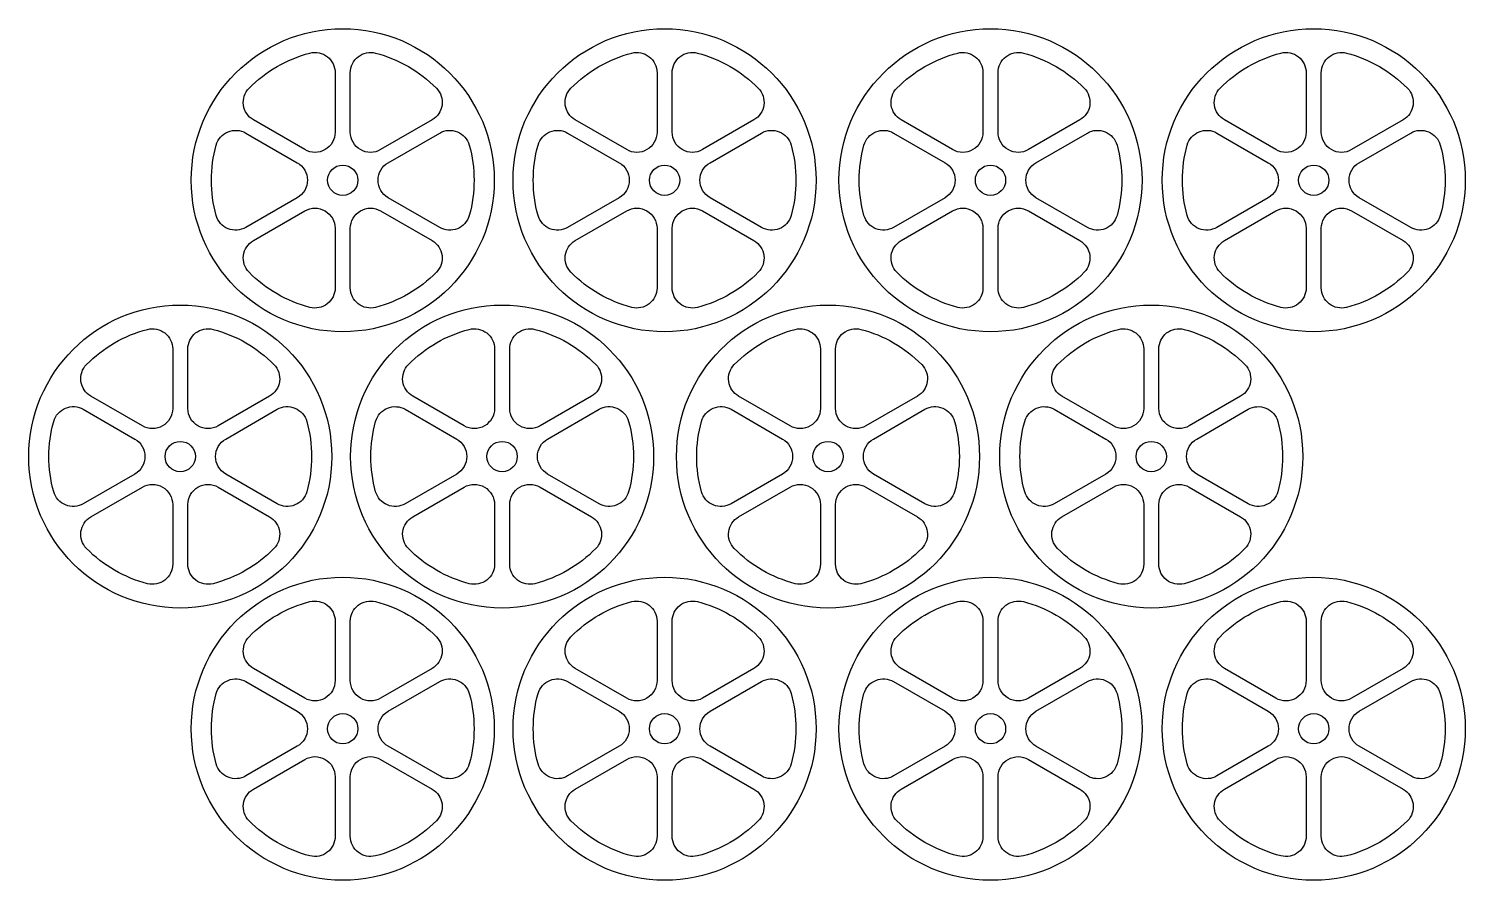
# Model space of a CAD drawing. Header units: millimetres. Extents: x 2856 to 3140, y 1439 to 1608.
import ezdxf

# ---------------------------------------------------------------- set-up
doc = ezdxf.new("R2010")
doc.units = ezdxf.units.MM

msp = doc.modelspace()

# ---------------------------------------------------------------- linework, layer by layer
at = {"color": 1}
for points in [[(2899.6, 1596.26, -0.136294), (2911.65, 1603.22, -0.490314), (2916.65, 1599.34), (2916.65, 1587.57, -0.267949), (2914.65, 1584.1, -0.267949), (2910.65, 1584.1), (2900.45, 1589.99, -0.490314)], [(2936.7, 1596.26, -0.490314), (2935.85, 1589.99), (2925.65, 1584.1, -0.267949), (2921.65, 1584.1, -0.267949), (2919.65, 1587.57), (2919.65, 1599.34, -0.490314), (2924.65, 1603.22, -0.136294)], [(2963.33, 1596.26, -0.136294), (2975.38, 1603.22, -0.490314), (2980.38, 1599.34), (2980.38, 1587.57, -0.267949), (2978.38, 1584.1, -0.267949), (2974.38, 1584.1), (2964.18, 1589.99, -0.490314)], [(3000.43, 1596.26, -0.490314), (2999.58, 1589.99), (2989.38, 1584.1, -0.267949), (2985.38, 1584.1, -0.267949), (2983.38, 1587.57), (2983.38, 1599.34, -0.490314), (2988.38, 1603.22, -0.136294)], [(3027.86, 1596.26, -0.136294), (3039.91, 1603.22, -0.490314), (3044.91, 1599.34), (3044.91, 1587.57, -0.267949), (3042.91, 1584.1, -0.267949), (3038.91, 1584.1), (3028.71, 1589.99, -0.490314)], [(3064.96, 1596.26, -0.490314), (3064.11, 1589.99), (3053.91, 1584.1, -0.267949), (3049.91, 1584.1, -0.267949), (3047.91, 1587.57), (3047.91, 1599.34, -0.490314), (3052.91, 1603.22, -0.136294)], [(3091.86, 1596.26, -0.136294), (3103.91, 1603.22, -0.490314), (3108.91, 1599.34), (3108.91, 1587.57, -0.267949), (3106.91, 1584.1, -0.267949), (3102.91, 1584.1), (3092.72, 1589.99, -0.490314)], [(3128.97, 1596.26, -0.490314), (3128.11, 1589.99), (3117.91, 1584.1, -0.267949), (3113.91, 1584.1, -0.267949), (3111.91, 1587.57), (3111.91, 1599.34, -0.490314), (3116.91, 1603.22, -0.136294)], [(2893.1, 1571.08, -0.136294), (2893.1, 1585, -0.490314), (2898.95, 1587.39), (2909.15, 1581.51, -0.267949), (2911.15, 1578.04, -0.267949), (2909.15, 1574.58), (2898.95, 1568.69, -0.490314)], [(2943.2, 1585, -0.136294), (2943.2, 1571.08, -0.490314), (2937.35, 1568.69), (2927.15, 1574.58, -0.267949), (2925.15, 1578.04, -0.267949), (2927.15, 1581.51), (2937.35, 1587.39, -0.490314)], [(2956.83, 1571.08, -0.136294), (2956.83, 1585, -0.490314), (2962.68, 1587.39), (2972.88, 1581.51, -0.267949), (2974.88, 1578.04, -0.267949), (2972.88, 1574.58), (2962.68, 1568.69, -0.490314)], [(3006.93, 1585, -0.136294), (3006.93, 1571.08, -0.490314), (3001.08, 1568.69), (2990.88, 1574.58, -0.267949), (2988.88, 1578.04, -0.267949), (2990.88, 1581.51), (3001.08, 1587.39, -0.490314)], [(3021.36, 1571.08, -0.136294), (3021.36, 1585, -0.490314), (3027.21, 1587.39), (3037.41, 1581.51, -0.267949), (3039.41, 1578.04, -0.267949), (3037.41, 1574.58), (3027.21, 1568.69, -0.490314)], [(3071.46, 1585, -0.136294), (3071.46, 1571.08, -0.490314), (3065.61, 1568.69), (3055.41, 1574.58, -0.267949), (3053.41, 1578.04, -0.267949), (3055.41, 1581.51), (3065.61, 1587.39, -0.490314)], [(3085.36, 1571.08, -0.136294), (3085.36, 1585, -0.490314), (3091.22, 1587.39), (3101.41, 1581.51, -0.267949), (3103.41, 1578.04, -0.267949), (3101.41, 1574.58), (3091.22, 1568.69, -0.490314)], [(3135.47, 1585, -0.136294), (3135.47, 1571.08, -0.490314), (3129.61, 1568.69), (3119.41, 1574.58, -0.267949), (3117.41, 1578.04, -0.267949), (3119.41, 1581.51), (3129.61, 1587.39, -0.490314)], [(2899.6, 1559.83, -0.490314), (2900.45, 1566.09), (2910.65, 1571.98, -0.267949), (2914.65, 1571.98, -0.267949), (2916.65, 1568.52), (2916.65, 1556.74, -0.490314), (2911.65, 1552.87, -0.136294)], [(2936.7, 1559.83, -0.136294), (2924.65, 1552.87, -0.490314), (2919.65, 1556.74), (2919.65, 1568.52, -0.267949), (2921.65, 1571.98, -0.267949), (2925.65, 1571.98), (2935.85, 1566.09, -0.490314)], [(2963.33, 1559.83, -0.490314), (2964.18, 1566.09), (2974.38, 1571.98, -0.267949), (2978.38, 1571.98, -0.267949), (2980.38, 1568.52), (2980.38, 1556.74, -0.490314), (2975.38, 1552.87, -0.136294)], [(3000.43, 1559.83, -0.136294), (2988.38, 1552.87, -0.490314), (2983.38, 1556.74), (2983.38, 1568.52, -0.267949), (2985.38, 1571.98, -0.267949), (2989.38, 1571.98), (2999.58, 1566.09, -0.490314)], [(3027.86, 1559.83, -0.490314), (3028.71, 1566.09), (3038.91, 1571.98, -0.267949), (3042.91, 1571.98, -0.267949), (3044.91, 1568.52), (3044.91, 1556.74, -0.490314), (3039.91, 1552.87, -0.136294)], [(3064.96, 1559.83, -0.136294), (3052.91, 1552.87, -0.490314), (3047.91, 1556.74), (3047.91, 1568.52, -0.267949), (3049.91, 1571.98, -0.267949), (3053.91, 1571.98), (3064.11, 1566.09, -0.490314)], [(3091.86, 1559.83, -0.490314), (3092.72, 1566.09), (3102.91, 1571.98, -0.267949), (3106.91, 1571.98, -0.267949), (3108.91, 1568.52), (3108.91, 1556.74, -0.490314), (3103.91, 1552.87, -0.136294)], [(3128.97, 1559.83, -0.136294), (3116.91, 1552.87, -0.490314), (3111.91, 1556.74), (3111.91, 1568.52, -0.267949), (3113.91, 1571.98, -0.267949), (3117.91, 1571.98), (3128.11, 1566.09, -0.490314)], [(2867.42, 1541.55, -0.136294), (2879.48, 1548.51, -0.490314), (2884.48, 1544.63), (2884.48, 1532.86, -0.267949), (2882.48, 1529.4, -0.267949), (2878.48, 1529.4), (2868.28, 1535.28, -0.490314)], [(2904.53, 1541.55, -0.490314), (2903.67, 1535.28), (2893.48, 1529.4, -0.267949), (2889.48, 1529.4, -0.267949), (2887.48, 1532.86), (2887.48, 1544.63, -0.490314), (2892.48, 1548.51, -0.136294)], [(2931.16, 1541.55, -0.136294), (2943.21, 1548.51, -0.490314), (2948.21, 1544.63), (2948.21, 1532.86, -0.267949), (2946.21, 1529.4, -0.267949), (2942.21, 1529.4), (2932.01, 1535.28, -0.490314)], [(2968.26, 1541.55, -0.490314), (2967.4, 1535.28), (2957.21, 1529.4, -0.267949), (2953.21, 1529.4, -0.267949), (2951.21, 1532.86), (2951.21, 1544.63, -0.490314), (2956.21, 1548.51, -0.136294)], [(2995.68, 1541.55, -0.136294), (3007.73, 1548.51, -0.490314), (3012.73, 1544.63), (3012.73, 1532.86, -0.267949), (3010.73, 1529.4, -0.267949), (3006.73, 1529.4), (2996.54, 1535.28, -0.490314)], [(3032.79, 1541.55, -0.490314), (3031.93, 1535.28), (3021.73, 1529.4, -0.267949), (3017.73, 1529.4, -0.267949), (3015.73, 1532.86), (3015.73, 1544.63, -0.490314), (3020.73, 1548.51, -0.136294)], [(3059.69, 1541.55, -0.136294), (3071.74, 1548.51, -0.490314), (3076.74, 1544.63), (3076.74, 1532.86, -0.267949), (3074.74, 1529.4, -0.267949), (3070.74, 1529.4), (3060.54, 1535.28, -0.490314)], [(3096.79, 1541.55, -0.490314), (3095.94, 1535.28), (3085.74, 1529.4, -0.267949), (3081.74, 1529.4, -0.267949), (3079.74, 1532.86), (3079.74, 1544.63, -0.490314), (3084.74, 1548.51, -0.136294)], [(2860.92, 1516.37, -0.136294), (2860.92, 1530.29, -0.490314), (2866.78, 1532.68), (2876.98, 1526.8, -0.267949), (2878.98, 1523.33, -0.267949), (2876.98, 1519.87), (2866.78, 1513.98, -0.490314)], [(2911.03, 1530.29, -0.136294), (2911.03, 1516.37, -0.490314), (2905.17, 1513.98), (2894.98, 1519.87, -0.267949), (2892.98, 1523.33, -0.267949), (2894.98, 1526.8), (2905.17, 1532.68, -0.490314)], [(2924.66, 1516.37, -0.136294), (2924.66, 1530.29, -0.490314), (2930.51, 1532.68), (2940.71, 1526.8, -0.267949), (2942.71, 1523.33, -0.267949), (2940.71, 1519.87), (2930.51, 1513.98, -0.490314)], [(2974.76, 1530.29, -0.136294), (2974.76, 1516.37, -0.490314), (2968.9, 1513.98), (2958.71, 1519.87, -0.267949), (2956.71, 1523.33, -0.267949), (2958.71, 1526.8), (2968.9, 1532.68, -0.490314)], [(2989.18, 1516.37, -0.136294), (2989.18, 1530.29, -0.490314), (2995.04, 1532.68), (3005.23, 1526.8, -0.267949), (3007.23, 1523.33, -0.267949), (3005.23, 1519.87), (2995.04, 1513.98, -0.490314)], [(3039.29, 1530.29, -0.136294), (3039.29, 1516.37, -0.490314), (3033.43, 1513.98), (3023.23, 1519.87, -0.267949), (3021.23, 1523.33, -0.267949), (3023.23, 1526.8), (3033.43, 1532.68, -0.490314)], [(3053.19, 1516.37, -0.136294), (3053.19, 1530.29, -0.490314), (3059.04, 1532.68), (3069.24, 1526.8, -0.267949), (3071.24, 1523.33, -0.267949), (3069.24, 1519.87), (3059.04, 1513.98, -0.490314)], [(3103.29, 1530.29, -0.136294), (3103.29, 1516.37, -0.490314), (3097.44, 1513.98), (3087.24, 1519.87, -0.267949), (3085.24, 1523.33, -0.267949), (3087.24, 1526.8), (3097.44, 1532.68, -0.490314)], [(2867.42, 1505.12, -0.490314), (2868.28, 1511.38), (2878.48, 1517.27, -0.267949), (2882.48, 1517.27, -0.267949), (2884.48, 1513.81), (2884.48, 1502.03, -0.490314), (2879.48, 1498.16, -0.136294)], [(2904.53, 1505.12, -0.136294), (2892.48, 1498.16, -0.490314), (2887.48, 1502.03), (2887.48, 1513.81, -0.267949), (2889.48, 1517.27, -0.267949), (2893.48, 1517.27), (2903.67, 1511.38, -0.490314)], [(2931.16, 1505.12, -0.490314), (2932.01, 1511.38), (2942.21, 1517.27, -0.267949), (2946.21, 1517.27, -0.267949), (2948.21, 1513.81), (2948.21, 1502.03, -0.490314), (2943.21, 1498.16, -0.136294)], [(2968.26, 1505.12, -0.136294), (2956.21, 1498.16, -0.490314), (2951.21, 1502.03), (2951.21, 1513.81, -0.267949), (2953.21, 1517.27, -0.267949), (2957.21, 1517.27), (2967.4, 1511.38, -0.490314)], [(2995.68, 1505.12, -0.490314), (2996.54, 1511.38), (3006.73, 1517.27, -0.267949), (3010.73, 1517.27, -0.267949), (3012.73, 1513.81), (3012.73, 1502.03, -0.490314), (3007.73, 1498.16, -0.136294)], [(3032.79, 1505.12, -0.136294), (3020.73, 1498.16, -0.490314), (3015.73, 1502.03), (3015.73, 1513.81, -0.267949), (3017.73, 1517.27, -0.267949), (3021.73, 1517.27), (3031.93, 1511.38, -0.490314)], [(3059.69, 1505.12, -0.490314), (3060.54, 1511.38), (3070.74, 1517.27, -0.267949), (3074.74, 1517.27, -0.267949), (3076.74, 1513.81), (3076.74, 1502.03, -0.490314), (3071.74, 1498.16, -0.136294)], [(3096.79, 1505.12, -0.136294), (3084.74, 1498.16, -0.490314), (3079.74, 1502.03), (3079.74, 1513.81, -0.267949), (3081.74, 1517.27, -0.267949), (3085.74, 1517.27), (3095.94, 1511.38, -0.490314)], [(2899.6, 1487.65, -0.136294), (2911.65, 1494.6, -0.490314), (2916.65, 1490.73), (2916.65, 1478.96, -0.267949), (2914.65, 1475.49, -0.267949), (2910.65, 1475.49), (2900.45, 1481.38, -0.490314)], [(2936.7, 1487.65, -0.490314), (2935.85, 1481.38), (2925.65, 1475.49, -0.267949), (2921.65, 1475.49, -0.267949), (2919.65, 1478.96), (2919.65, 1490.73, -0.490314), (2924.65, 1494.6, -0.136294)], [(2963.33, 1487.65, -0.136294), (2975.38, 1494.6, -0.490314), (2980.38, 1490.73), (2980.38, 1478.96, -0.267949), (2978.38, 1475.49, -0.267949), (2974.38, 1475.49), (2964.18, 1481.38, -0.490314)], [(3000.43, 1487.65, -0.490314), (2999.58, 1481.38), (2989.38, 1475.49, -0.267949), (2985.38, 1475.49, -0.267949), (2983.38, 1478.96), (2983.38, 1490.73, -0.490314), (2988.38, 1494.6, -0.136294)], [(3027.86, 1487.65, -0.136294), (3039.91, 1494.6, -0.490314), (3044.91, 1490.73), (3044.91, 1478.96, -0.267949), (3042.91, 1475.49, -0.267949), (3038.91, 1475.49), (3028.71, 1481.38, -0.490314)], [(3064.96, 1487.65, -0.490314), (3064.11, 1481.38), (3053.91, 1475.49, -0.267949), (3049.91, 1475.49, -0.267949), (3047.91, 1478.96), (3047.91, 1490.73, -0.490314), (3052.91, 1494.6, -0.136294)], [(3091.86, 1487.65, -0.136294), (3103.91, 1494.6, -0.490314), (3108.91, 1490.73), (3108.91, 1478.96, -0.267949), (3106.91, 1475.49, -0.267949), (3102.91, 1475.49), (3092.72, 1481.38, -0.490314)], [(3128.97, 1487.65, -0.490314), (3128.11, 1481.38), (3117.91, 1475.49, -0.267949), (3113.91, 1475.49, -0.267949), (3111.91, 1478.96), (3111.91, 1490.73, -0.490314), (3116.91, 1494.6, -0.136294)], [(2893.1, 1462.47, -0.136294), (2893.1, 1476.39, -0.490314), (2898.95, 1478.78), (2909.15, 1472.89, -0.267949), (2911.15, 1469.43, -0.267949), (2909.15, 1465.97), (2898.95, 1460.08, -0.490314)], [(2943.2, 1476.39, -0.136294), (2943.2, 1462.47, -0.490314), (2937.35, 1460.08), (2927.15, 1465.97, -0.267949), (2925.15, 1469.43, -0.267949), (2927.15, 1472.89), (2937.35, 1478.78, -0.490314)], [(2956.83, 1462.47, -0.136294), (2956.83, 1476.39, -0.490314), (2962.68, 1478.78), (2972.88, 1472.89, -0.267949), (2974.88, 1469.43, -0.267949), (2972.88, 1465.97), (2962.68, 1460.08, -0.490314)], [(3006.93, 1476.39, -0.136294), (3006.93, 1462.47, -0.490314), (3001.08, 1460.08), (2990.88, 1465.97, -0.267949), (2988.88, 1469.43, -0.267949), (2990.88, 1472.89), (3001.08, 1478.78, -0.490314)], [(3021.36, 1462.47, -0.136294), (3021.36, 1476.39, -0.490314), (3027.21, 1478.78), (3037.41, 1472.89, -0.267949), (3039.41, 1469.43, -0.267949), (3037.41, 1465.97), (3027.21, 1460.08, -0.490314)], [(3071.46, 1476.39, -0.136294), (3071.46, 1462.47, -0.490314), (3065.61, 1460.08), (3055.41, 1465.97, -0.267949), (3053.41, 1469.43, -0.267949), (3055.41, 1472.89), (3065.61, 1478.78, -0.490314)], [(3085.36, 1462.47, -0.136294), (3085.36, 1476.39, -0.490314), (3091.22, 1478.78), (3101.41, 1472.89, -0.267949), (3103.41, 1469.43, -0.267949), (3101.41, 1465.97), (3091.22, 1460.08, -0.490314)], [(3135.47, 1476.39, -0.136294), (3135.47, 1462.47, -0.490314), (3129.61, 1460.08), (3119.41, 1465.97, -0.267949), (3117.41, 1469.43, -0.267949), (3119.41, 1472.89), (3129.61, 1478.78, -0.490314)], [(2899.6, 1451.21, -0.490314), (2900.45, 1457.48), (2910.65, 1463.37, -0.267949), (2914.65, 1463.37, -0.267949), (2916.65, 1459.9), (2916.65, 1448.13, -0.490314), (2911.65, 1444.26, -0.136294)], [(2936.7, 1451.21, -0.136294), (2924.65, 1444.26, -0.490314), (2919.65, 1448.13), (2919.65, 1459.9, -0.267949), (2921.65, 1463.37, -0.267949), (2925.65, 1463.37), (2935.85, 1457.48, -0.490314)], [(2963.33, 1451.21, -0.490314), (2964.18, 1457.48), (2974.38, 1463.37, -0.267949), (2978.38, 1463.37, -0.267949), (2980.38, 1459.9), (2980.38, 1448.13, -0.490314), (2975.38, 1444.26, -0.136294)], [(3000.43, 1451.21, -0.136294), (2988.38, 1444.26, -0.490314), (2983.38, 1448.13), (2983.38, 1459.9, -0.267949), (2985.38, 1463.37, -0.267949), (2989.38, 1463.37), (2999.58, 1457.48, -0.490314)], [(3027.86, 1451.21, -0.490314), (3028.71, 1457.48), (3038.91, 1463.37, -0.267949), (3042.91, 1463.37, -0.267949), (3044.91, 1459.9), (3044.91, 1448.13, -0.490314), (3039.91, 1444.26, -0.136294)], [(3064.96, 1451.21, -0.136294), (3052.91, 1444.26, -0.490314), (3047.91, 1448.13), (3047.91, 1459.9, -0.267949), (3049.91, 1463.37, -0.267949), (3053.91, 1463.37), (3064.11, 1457.48, -0.490314)], [(3091.86, 1451.21, -0.490314), (3092.72, 1457.48), (3102.91, 1463.37, -0.267949), (3106.91, 1463.37, -0.267949), (3108.91, 1459.9), (3108.91, 1448.13, -0.490314), (3103.91, 1444.26, -0.136294)], [(3128.97, 1451.21, -0.136294), (3116.91, 1444.26, -0.490314), (3111.91, 1448.13), (3111.91, 1459.9, -0.267949), (3113.91, 1463.37, -0.267949), (3117.91, 1463.37), (3128.11, 1457.48, -0.490314)]]:
    msp.add_lwpolyline(points, format="xyb", close=True, dxfattribs=at)
for centre in [(2918.15, 1578.04), (2981.88, 1578.04), (3046.41, 1578.04), (3110.41, 1578.04), (2885.98, 1523.33), (2949.71, 1523.33), (3014.23, 1523.33), (3078.24, 1523.33), (2918.15, 1469.43), (2981.88, 1469.43), (3046.41, 1469.43), (3110.41, 1469.43)]:
    msp.add_circle(centre, 30, dxfattribs=at)
at = {"color": 240, "true_color": 0xed1f24}
for centre in [(2918.15, 1578.04), (2981.88, 1578.04), (3046.41, 1578.04), (3110.41, 1578.04), (2885.98, 1523.33), (2949.71, 1523.33), (3014.23, 1523.33), (3078.24, 1523.33), (2918.15, 1469.43), (2981.88, 1469.43), (3046.41, 1469.43), (3110.41, 1469.43)]:
    msp.add_circle(centre, 3, dxfattribs=at)

doc.saveas('drawing.dxf')
